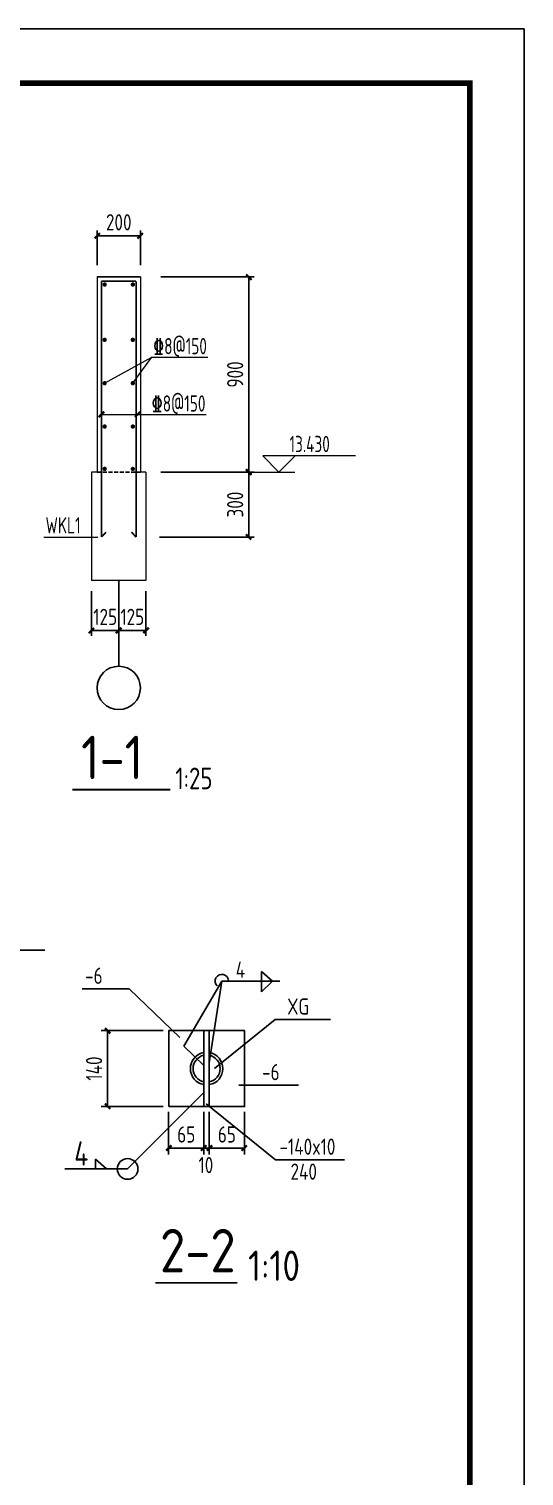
# Model space of a CAD drawing. Header units: millimetres. Extents: x 865490 to 879904, y 39442 to 44891.
# Drawn here: x 871362.1 to 871453.5, y 39777 to 40044 of the extents above; entities that cross this region are included whole.
import ezdxf

# ---------------------------------------------------------------- set-up
doc = ezdxf.new("R2010")
doc.units = ezdxf.units.MM
doc.header["$LTSCALE"] = 1000
doc.header["$MEASUREMENT"] = 0
doc.linetypes.add('DASH', pattern=[0.35, 0.25, -0.1])
for name, color, linetype in [('AXIS', 3, 'Continuous'), ('DIM', 7, 'Continuous'), ('DIM_ELEV', 3, 'Continuous'), ('NUM', 7, 'Continuous'), ('中文', 7, 'Continuous'), ('图形', 7, 'Continuous'), ('层1526', 7, 'Continuous'), ('文字', 7, 'Continuous'), ('板筋', 30, 'Continuous'), ('柱', 2, 'Continuous'), ('柱__纵筋', 1, 'Continuous'), ('焊缝标注', 3, 'Continuous')]:
    doc.layers.add(name, color=color, linetype=linetype)
doc.styles.add('GBHZ', font='gbenor.shx', dxfattribs={"width": 0.9, "bigfont": 'gbcbig.shx'})
doc.dimstyles.new('Y10', dxfattribs={"dimscale": 0, "dimtxt": 3, "dimasz": 0.01, "dimexe": 1.2, "dimexo": 1, "dimgap": 1, "dimtad": 1, "dimdec": 0, "dimlfac": 10, "dimzin": 0, "dimdsep": 46, "dimtxsty": 'GBHZ', "dimblk1": 'DX', "dimblk2": 'DX', "dimsah": 1, "dimcen": 0.09, "dimdle": 1, "dimadec": 0, "dimazin": 0, "dimtfac": 1, "dimtdec": 0, "dimtix": 1, "dimtmove": 2, "dimatfit": 3, "dimldrblk": 'DX', "dimfxl": 0, "dimtolj": 1, "dimtzin": 0, "dimarcsym": 0})
doc.dimstyles.new('Y25', dxfattribs={"dimscale": 0, "dimtxt": 3, "dimasz": 0.01, "dimexe": 1, "dimexo": 2, "dimgap": 1, "dimtad": 1, "dimdec": 0, "dimlfac": 25, "dimzin": 0, "dimdsep": 46, "dimtxsty": 'GBHZ', "dimblk1": 'DX', "dimblk2": 'DX', "dimsah": 1, "dimcen": 0.09, "dimdle": 1, "dimclrt": 3, "dimadec": 0, "dimazin": 0, "dimtfac": 1, "dimtdec": 0, "dimtix": 1, "dimtmove": 2, "dimatfit": 3, "dimldrblk": 'DX', "dimfxl": 0, "dimtolj": 1, "dimtzin": 0, "dimarcsym": 0})

# ---------------------------------------------------------------- blocks, each defined once
blk = doc.blocks.new('DX')
at = {"color": 0, "linetype": 'ByBlock', "const_width": 40}
blk.add_lwpolyline([(-54, -51), (46, 49)], dxfattribs=at)
blk = doc.blocks.new('*D116')
at = {"layer": 'Defpoints', "color": 0, "transparency": 16777216}
for p in [(871376.66, 39859.14), (871387.92, 39859.14, -0.09), (871387.92, 39845.14, -0.09)]:
    blk.add_point(p, dxfattribs=at)
at = {"layer": 'dim', "color": 0, "lineweight": -2, "transparency": 16777216}
for p, q in [((871386.92, 39859.14), (871375.46, 39859.14)), ((871376.66, 39845.15), (871376.66, 39859.13)), ((871386.92, 39845.14), (871375.46, 39845.14))]:
    blk.add_line(p, q, dxfattribs=at)
at = {"layer": 'dim', "color": 0, "lineweight": -2, "transparency": 16777216, "xscale": 0.01, "yscale": 0.01, "zscale": 0.01}
for p, rotation in [((871376.66, 39859.14), 90), ((871376.66, 39845.14), 270)]:
    blk.add_blockref('DX', p, dxfattribs=dict(at, rotation=rotation))
at = {"layer": 'dim', "color": 0, "transparency": 16777216, "insert": (871374.16, 39852.14), "char_height": 3, "attachment_point": 5, "rotation": 90, "style": 'GBHZ'}
blk.add_mtext('\\A1;140', dxfattribs=at)
blk = doc.blocks.new('*D107')
at = {"layer": 'Defpoints', "color": 0, "transparency": 16777216}
for p in [(871387.92, 39845.14, -0.09), (871394.42, 39845.14, -0.09), (871394.42, 39837.48)]:
    blk.add_point(p, dxfattribs=at)
at = {"layer": 'dim', "color": 0, "lineweight": -2, "transparency": 16777216}
for p, q in [((871387.92, 39844.14), (871387.92, 39836.28)), ((871394.42, 39844.14), (871394.42, 39836.28)), ((871387.93, 39837.48), (871394.41, 39837.48))]:
    blk.add_line(p, q, dxfattribs=at)
at = {"layer": 'dim', "color": 0, "lineweight": -2, "transparency": 16777216, "xscale": 0.01, "yscale": 0.01, "zscale": 0.01, "rotation": 180}
blk.add_blockref('DX', (871387.92, 39837.48), dxfattribs=at)
at = {"layer": 'dim', "color": 0, "lineweight": -2, "transparency": 16777216, "xscale": 0.01, "yscale": 0.01, "zscale": 0.01}
blk.add_blockref('DX', (871394.42, 39837.48), dxfattribs=at)
at = {"layer": 'dim', "color": 0, "transparency": 16777216, "insert": (871391.17, 39839.98), "char_height": 3, "attachment_point": 5, "style": 'GBHZ'}
blk.add_mtext('\\A1;65', dxfattribs=at)
blk = doc.blocks.new('*D108')
at = {"layer": 'Defpoints', "color": 0, "transparency": 16777216}
for p in [(871394.42, 39845.14, -0.09), (871395.42, 39845.14, -0.09), (871395.42, 39837.48)]:
    blk.add_point(p, dxfattribs=at)
at = {"layer": 'dim', "color": 0, "lineweight": -2, "transparency": 16777216}
for p, q in [((871394.42, 39844.14), (871394.42, 39836.28)), ((871395.42, 39844.14), (871395.42, 39836.28)), ((871394.41, 39837.48), (871394.4, 39837.48)), ((871394.42, 39837.48), (871395.42, 39837.48)), ((871395.43, 39837.48), (871395.44, 39837.48))]:
    blk.add_line(p, q, dxfattribs=at)
at = {"layer": 'dim', "color": 0, "lineweight": -2, "transparency": 16777216, "xscale": 0.01, "yscale": 0.01, "zscale": 0.01}
blk.add_blockref('DX', (871394.42, 39837.48), dxfattribs=at)
at = {"layer": 'dim', "color": 0, "lineweight": -2, "transparency": 16777216, "xscale": 0.01, "yscale": 0.01, "zscale": 0.01, "rotation": 180}
blk.add_blockref('DX', (871395.42, 39837.48), dxfattribs=at)
at = {"layer": 'dim', "color": 0, "transparency": 16777216, "insert": (871394.79, 39834.33), "char_height": 3, "attachment_point": 5, "style": 'GBHZ'}
blk.add_mtext('\\A1;10', dxfattribs=at)
blk = doc.blocks.new('*D109')
at = {"layer": 'Defpoints', "color": 0, "transparency": 16777216}
for p in [(871395.42, 39845.14, -0.09), (871401.92, 39845.14, -0.09), (871401.92, 39837.48)]:
    blk.add_point(p, dxfattribs=at)
at = {"layer": 'dim', "color": 0, "lineweight": -2, "transparency": 16777216}
for p, q in [((871395.42, 39844.14), (871395.42, 39836.28)), ((871401.92, 39844.14), (871401.92, 39836.28)), ((871395.43, 39837.48), (871401.91, 39837.48))]:
    blk.add_line(p, q, dxfattribs=at)
at = {"layer": 'dim', "color": 0, "lineweight": -2, "transparency": 16777216, "xscale": 0.01, "yscale": 0.01, "zscale": 0.01, "rotation": 180}
blk.add_blockref('DX', (871395.42, 39837.48), dxfattribs=at)
at = {"layer": 'dim', "color": 0, "lineweight": -2, "transparency": 16777216, "xscale": 0.01, "yscale": 0.01, "zscale": 0.01}
blk.add_blockref('DX', (871401.92, 39837.48), dxfattribs=at)
at = {"layer": 'dim', "color": 0, "transparency": 16777216, "insert": (871398.67, 39839.98), "char_height": 3, "attachment_point": 5, "style": 'GBHZ'}
blk.add_mtext('\\A1;65', dxfattribs=at)
blk = doc.blocks.new('*D1183')
at = {"layer": 'Defpoints', "color": 0, "linetype": 'ByBlock', "transparency": 16777216}
for p in [(871384.49, 39998.19), (871402.69, 39998.19), (871384.49, 39962.2)]:
    blk.add_point(p, dxfattribs=at)
at = {"layer": 'dim', "color": 0, "linetype": 'ByBlock', "lineweight": -2, "transparency": 16777216}
for p, q in [((871386.49, 39998.19), (871403.69, 39998.19)), ((871402.69, 39962.21), (871402.69, 39998.18)), ((871386.49, 39962.2), (871403.69, 39962.2))]:
    blk.add_line(p, q, dxfattribs=at)
at = {"layer": 'dim', "color": 0, "linetype": 'ByBlock', "lineweight": -2, "transparency": 16777216, "xscale": 0.01, "yscale": 0.01, "zscale": 0.01}
for p, rotation in [((871402.69, 39998.19), 90), ((871402.69, 39962.2), 270)]:
    blk.add_blockref('DX', p, dxfattribs=dict(at, rotation=rotation))
at = {"layer": 'dim', "color": 3, "linetype": 'ByBlock', "lineweight": 20, "transparency": 16777216, "insert": (871400.19, 39980.2), "char_height": 3, "attachment_point": 5, "rotation": 90, "style": 'GBHZ'}
blk.add_mtext('\\A1;900', dxfattribs=at)
blk = doc.blocks.new('*D1184')
at = {"layer": 'Defpoints', "color": 0, "linetype": 'ByBlock', "transparency": 16777216}
for p in [(871384.49, 39962.2), (871384.21, 39950.2), (871402.69, 39950.2)]:
    blk.add_point(p, dxfattribs=at)
at = {"layer": 'dim', "color": 0, "linetype": 'ByBlock', "lineweight": -2, "transparency": 16777216}
for p, q in [((871386.49, 39962.2), (871403.69, 39962.2)), ((871402.69, 39962.19), (871402.69, 39950.21)), ((871386.21, 39950.2), (871403.69, 39950.2))]:
    blk.add_line(p, q, dxfattribs=at)
at = {"layer": 'dim', "color": 0, "linetype": 'ByBlock', "lineweight": -2, "transparency": 16777216, "xscale": 0.01, "yscale": 0.01, "zscale": 0.01}
for p, rotation in [((871402.69, 39962.2), 90), ((871402.69, 39950.2), 270)]:
    blk.add_blockref('DX', p, dxfattribs=dict(at, rotation=rotation))
at = {"layer": 'dim', "color": 3, "linetype": 'ByBlock', "lineweight": 20, "transparency": 16777216, "insert": (871400.19, 39956.2), "char_height": 3, "attachment_point": 5, "rotation": 90, "style": 'GBHZ'}
blk.add_mtext('\\A1;300', dxfattribs=at)
blk = doc.blocks.new('*D1185')
at = {"layer": 'Defpoints', "color": 0, "linetype": 'ByBlock', "transparency": 16777216}
for p in [(871374.71, 40005.78), (871374.71, 39998.37), (871382.71, 39998.37)]:
    blk.add_point(p, dxfattribs=at)
at = {"layer": 'dim', "color": 0, "linetype": 'ByBlock', "lineweight": -2, "transparency": 16777216}
for p, q in [((871374.71, 40000.37), (871374.71, 40006.78)), ((871382.7, 40005.78), (871374.72, 40005.78)), ((871382.71, 40000.37), (871382.71, 40006.78))]:
    blk.add_line(p, q, dxfattribs=at)
at = {"layer": 'dim', "color": 0, "linetype": 'ByBlock', "lineweight": -2, "transparency": 16777216, "xscale": 0.01, "yscale": 0.01, "zscale": 0.01, "rotation": 180}
blk.add_blockref('DX', (871374.71, 40005.78), dxfattribs=at)
at = {"layer": 'dim', "color": 0, "linetype": 'ByBlock', "lineweight": -2, "transparency": 16777216, "xscale": 0.01, "yscale": 0.01, "zscale": 0.01}
blk.add_blockref('DX', (871382.71, 40005.78), dxfattribs=at)
at = {"layer": 'dim', "color": 3, "linetype": 'ByBlock', "lineweight": 20, "transparency": 16777216, "insert": (871378.71, 40008.28), "char_height": 3, "attachment_point": 5, "style": 'GBHZ'}
blk.add_mtext('\\A1;200', dxfattribs=at)
blk = doc.blocks.new('*D1186')
at = {"layer": 'Defpoints', "color": 0, "linetype": 'ByBlock', "transparency": 16777216}
for p in [(871373.71, 39942.2), (871378.71, 39942.2), (871373.71, 39932.97)]:
    blk.add_point(p, dxfattribs=at)
at = {"layer": 'dim', "color": 0, "linetype": 'ByBlock', "lineweight": -2, "transparency": 16777216}
for p, q in [((871373.71, 39940.2), (871373.71, 39931.97)), ((871378.71, 39940.2), (871378.71, 39931.97)), ((871373.7, 39932.97), (871373.69, 39932.97)), ((871378.71, 39932.97), (871373.71, 39932.97)), ((871378.72, 39932.97), (871378.73, 39932.97))]:
    blk.add_line(p, q, dxfattribs=at)
at = {"layer": 'dim', "color": 0, "linetype": 'ByBlock', "lineweight": -2, "transparency": 16777216, "xscale": 0.01, "yscale": 0.01, "zscale": 0.01}
blk.add_blockref('DX', (871373.71, 39932.97), dxfattribs=at)
at = {"layer": 'dim', "color": 0, "linetype": 'ByBlock', "lineweight": -2, "transparency": 16777216, "xscale": 0.01, "yscale": 0.01, "zscale": 0.01, "rotation": 180}
blk.add_blockref('DX', (871378.71, 39932.97), dxfattribs=at)
at = {"layer": 'dim', "color": 3, "linetype": 'ByBlock', "lineweight": 20, "transparency": 16777216, "insert": (871376.21, 39935.47), "char_height": 3, "attachment_point": 5, "style": 'GBHZ'}
blk.add_mtext('\\A1;125', dxfattribs=at)
blk = doc.blocks.new('*D1187')
at = {"layer": 'Defpoints', "color": 0, "linetype": 'ByBlock', "transparency": 16777216}
for p in [(871378.71, 39942.2), (871383.71, 39942.2), (871383.71, 39932.97)]:
    blk.add_point(p, dxfattribs=at)
at = {"layer": 'dim', "color": 0, "linetype": 'ByBlock', "lineweight": -2, "transparency": 16777216}
for p, q in [((871378.71, 39940.2), (871378.71, 39931.97)), ((871383.71, 39940.2), (871383.71, 39931.97)), ((871378.7, 39932.97), (871378.69, 39932.97)), ((871378.71, 39932.97), (871383.71, 39932.97)), ((871383.72, 39932.97), (871383.73, 39932.97))]:
    blk.add_line(p, q, dxfattribs=at)
at = {"layer": 'dim', "color": 0, "linetype": 'ByBlock', "lineweight": -2, "transparency": 16777216, "xscale": 0.01, "yscale": 0.01, "zscale": 0.01}
blk.add_blockref('DX', (871378.71, 39932.97), dxfattribs=at)
at = {"layer": 'dim', "color": 0, "linetype": 'ByBlock', "lineweight": -2, "transparency": 16777216, "xscale": 0.01, "yscale": 0.01, "zscale": 0.01, "rotation": 180}
blk.add_blockref('DX', (871383.71, 39932.97), dxfattribs=at)
at = {"layer": 'dim', "color": 3, "linetype": 'ByBlock', "lineweight": 20, "transparency": 16777216, "insert": (871381.21, 39935.47), "char_height": 3, "attachment_point": 5, "style": 'GBHZ'}
blk.add_mtext('\\A1;125', dxfattribs=at)

msp = doc.modelspace()

# ---------------------------------------------------------------- linework, layer by layer
at = {"color": 0}
for p, q in [((871453.499, 40043.955), (870612.499, 40043.955)), ((870612.499, 40043.955), (871453.499, 40043.955)), ((871453.499, 40043.955), (871453.499, 39449.955))]:
    msp.add_line(p, q, dxfattribs=at)
at = {"lineweight": 20}
for p, q in [((871376.11, 39978.594), (871384.841, 39983.396)), ((871381.31, 39978.594), (871384.841, 39983.396)), ((871384.841, 39983.396), (871395.144, 39983.396)), ((871375.416, 39972.824), (871394.864, 39972.824)), ((871402.821, 39962.201), (871411.192, 39962.201))]:
    msp.add_line(p, q, dxfattribs=at)
at = {"color": 0, "linetype": 'ByBlock', "lineweight": 20}
msp.add_line((871374.867, 39950.122), (871364.874, 39950.122), dxfattribs=at)
at = {"color": 0, "linetype": 'Continuous'}
msp.add_line((871365.083, 39873.958), (871352.17, 39873.958), dxfattribs=at)
at = {"color": 0, "const_width": 1}
msp.add_lwpolyline([(871443.499, 39459.955), (870637.499, 39459.955), (870637.499, 40033.955), (871443.499, 40033.955)], close=True, dxfattribs=at)
msp.add_circle((871378.71, 39922.372), 4)
at = {"layer": 'AXIS'}
for p, q in [((871378.71, 39942.201), (871378.71, 39926.372)), ((871380.625, 39866.863, -0.091), (871371.973, 39866.863, -0.091)), ((871389.954, 39857.853, -0.088), (871380.625, 39866.863, -0.088)), ((871407.549, 39861.192, -0.088), (871396.365, 39852.137, -0.088)), ((871417.76, 39861.192, -0.088), (871407.549, 39861.192, -0.088)), ((871411.866, 39849.091), (871400.848, 39849.091)), ((871394.84, 39845.605, -0.088), (871407.663, 39835.331, -0.088)), ((871420.365, 39835.331, -0.088), (871407.663, 39835.331, -0.088))]:
    msp.add_line(p, q, dxfattribs=at)
at = {"layer": 'dim'}
msp.add_circle((871380.341, 39833.621, -0.088), 1.911, dxfattribs=at)
for radius, start, end in [(3, 99.59407, 260.40593), (3, 279.59407, 80.40593), (2.5, 101.53696, 258.46304), (2.5, 281.53696, 78.46304)]:
    msp.add_arc((871394.922, 39852.137, -0.088), radius, start, end, dxfattribs=at)
at = {"layer": 'DIM_ELEV', "lineweight": 20}
for p, q in [((871408.278, 39962.201), (871405.278, 39965.201)), ((871422.371, 39965.201), (871405.278, 39965.201)), ((871408.278, 39962.201), (871411.278, 39965.201))]:
    msp.add_line(p, q, dxfattribs=at)
at = {"layer": '中文', "color": 0, "lineweight": 20, "ltscale": 0.8}
for p, q in [((871374.71, 39998.194), (871382.71, 39998.194)), ((871374.71, 39998.194), (871374.71, 39962.201)), ((871382.71, 39998.194), (871374.71, 39998.194)), ((871382.71, 39998.194), (871382.71, 39962.201)), ((871373.71, 39962.201), (871373.71, 39942.201)), ((871374.71, 39962.201), (871373.71, 39962.201)), ((871383.71, 39962.201), (871382.71, 39962.201)), ((871383.71, 39962.201), (871383.71, 39942.201)), ((871383.71, 39942.201), (871373.71, 39942.201))]:
    msp.add_line(p, q, dxfattribs=at)
at = {"layer": '图形', "linetype": 'DASH', "ltscale": 0.003}
msp.add_line((871374.71, 39962.201), (871382.71, 39962.201), dxfattribs=at)
at = {"layer": '文字', "color": 6, "const_width": 0.32}
for points in [[(871370.153, 39903.594), (871388.2, 39903.594)], [(871385.458, 39812.601), (871400.612, 39812.601)]]:
    msp.add_lwpolyline(points, dxfattribs=at)
at = {"layer": '板筋', "color": 2, "lineweight": 20, "const_width": 0.4}
for points in [[(871376.31, 39996.794, -1), (871375.91, 39996.794, -1)], [(871381.11, 39996.794, 1), (871381.51, 39996.794, 1)], [(871376.31, 39986.594, 1), (871375.91, 39986.594, 1)], [(871381.11, 39986.594, -1), (871381.51, 39986.594, -1)], [(871376.31, 39978.594, 1), (871375.91, 39978.594, 1)], [(871381.11, 39978.594, -1), (871381.51, 39978.594, -1)], [(871376.31, 39970.594, 1), (871375.91, 39970.594, 1)], [(871381.11, 39970.594, -1), (871381.51, 39970.594, -1)], [(871376.31, 39962.78, 1), (871375.91, 39962.78, 1)], [(871381.11, 39962.78, -1), (871381.51, 39962.78, -1)]]:
    msp.add_lwpolyline(points, format="xyb", close=True, dxfattribs=at)
at = {"layer": '柱'}
for p, q in [((871394.422, 39859.137, -0.088), (871394.422, 39845.137, -0.088)), ((871395.422, 39859.137, -0.088), (871395.422, 39845.137, -0.088))]:
    msp.add_line(p, q, dxfattribs=at)
at = {"layer": '柱', "elevation": -0.088}
msp.add_lwpolyline([(871387.922, 39845.137), (871401.922, 39845.137), (871401.922, 39859.137), (871387.922, 39859.137)], close=True, dxfattribs=at)
at = {"layer": '柱__纵筋', "lineweight": 20, "const_width": 0.3}
for points in [[(871375.51, 39997.394), (871375.51, 39950.201)], [(871381.91, 39997.394), (871375.51, 39997.394)], [(871381.91, 39997.394), (871381.91, 39950.201)], [(871375.51, 39950.201), (871376.368, 39951.117)], [(871381.91, 39950.201), (871381.053, 39951.117)]]:
    msp.add_lwpolyline(points, dxfattribs=at)
at = {"layer": '焊缝标注'}
for p, q in [((871390.726, 39856.269), (871397.737, 39868.276, -0.088)), ((871397.737, 39868.276, -0.088), (871395.422, 39853.179, -0.088)), ((871408.404, 39868.276, -0.088), (871397.737, 39868.276, -0.088)), ((871405.076, 39870.076, -0.088), (871405.076, 39868.276, -0.088)), ((871405.076, 39870.076, -0.088), (871407.076, 39868.276, -0.088)), ((871405.076, 39866.276, -0.088), (871405.076, 39868.276, -0.088)), ((871405.076, 39866.276, -0.088), (871407.076, 39868.276, -0.088)), ((871394.422, 39852.734), (871390.726, 39856.269)), ((871394.422, 39847.751, -0.088), (871380.341, 39833.621, -0.088)), ((871380.341, 39833.621, -0.088), (871368.783, 39833.621, -0.088)), ((871374.44, 39835.421, -0.088), (871374.44, 39833.621, -0.088)), ((871374.44, 39835.421, -0.088), (871376.44, 39833.621, -0.088))]:
    msp.add_line(p, q, dxfattribs=at)
msp.add_arc((871397.737, 39868.276, -0.088), 1.25, 359.99999, 226.12868, dxfattribs=at)

# ---------------------------------------------------------------- block references
at = {"color": 0, "linetype": 'ByBlock', "lineweight": 20, "xscale": -0.01000000000931322, "yscale": 0.01000000000931323, "zscale": 0.01, "rotation": 89.9999993329893}
for p in [(871375.499, 39972.786), (871382.169, 39972.786)]:
    msp.add_blockref('DX', p, dxfattribs=at)

# ---------------------------------------------------------------- texts
at = {"layer": 'AXIS', "color": 0, "style": 'GBHZ', "width": 0.9}
for s, height, p in [('4', 3, (871400.308, 39868.892, -0.088)), ('-6', 3, (871372.506, 39867.763, -0.091)), ('XG', 3, (871409.795, 39862.092, -0.088)), ('-6', 3, (871405.166, 39849.991)), ('-140x10', 3, (871408.376, 39836.231, -0.088)), ('4', 4.5, (871370.498, 39834.237, -0.088)), ('240', 3, (871410.408, 39831.621, -0.088))]:
    msp.add_text(s, height=height, dxfattribs=at).set_placement(p)
at = {"layer": 'NUM', "lineweight": 20, "style": 'GBHZ', "width": 0.9}
msp.add_text('1:25', height=4, dxfattribs=at).set_placement((871389.144, 39903.675))
at = {"layer": '层1526', "lineweight": 20, "style": 'GBHZ', "width": 0.8}
for s, p in [('%%1328@150', (871385.036, 39983.926)), ('%%1328@150', (871384.771, 39973.354)), ('13.430', (871410.217, 39965.873)), ('WKL1', (871365.204, 39950.876))]:
    msp.add_text(s, height=3, dxfattribs=at).set_placement(p)
at = {"layer": '文字', "color": 6, "style": 'GBHZ'}
for s, height, p in [('1-1', 8, (871371.761, 39905.545)), ('2-2', 8, (871386.321, 39814.553)), ('1:10', 5.6, (871402.572, 39812.96))]:
    msp.add_text(s, height=height, dxfattribs=at).set_placement(p)

# ---------------------------------------------------------------- dimensions: what is measured, and where the dimension line sits
at = {"layer": 'dim', "linetype": 'ByBlock', "lineweight": 20}
for base, p1, p2, picture, middle in [((871374.71, 40005.775), (871382.71, 39998.368), (871374.71, 39998.368), '*D1185', (871378.71, 40008.275)), ((871373.71, 39932.974), (871378.71, 39942.201), (871373.71, 39942.201), '*D1186', (871376.21, 39935.474))]:
    dim = msp.add_linear_dim(base=base, p1=p1, p2=p2, dimstyle='Y25', override={"dimscale": 1}, dxfattribs=at)
    dim.commit()
    dim.dimension.update_dxf_attribs({"geometry": picture, "text_midpoint": middle})
for base, p1, p2, angle, picture, middle in [((871402.686, 39998.194), (871384.493, 39962.201), (871384.493, 39998.194), 90, '*D1183', (871400.186, 39980.198)), ((871402.686, 39950.201), (871384.493, 39962.201), (871384.214, 39950.201), 90, '*D1184', (871400.186, 39956.201)), ((871383.71, 39932.974), (871378.71, 39942.201), (871383.71, 39942.201), 180, '*D1187', (871381.21, 39935.474))]:
    dim = msp.add_linear_dim(base=base, p1=p1, p2=p2, angle=angle, dimstyle='Y25', override={"dimscale": 1}, dxfattribs=at)
    dim.commit()
    dim.dimension.update_dxf_attribs({"geometry": picture, "text_midpoint": middle})
at = {"layer": 'dim', "color": 0}
dim = msp.add_linear_dim(base=(871376.66, 39859.137, -0.001), p1=(871387.922, 39845.137, -0.088), p2=(871387.922, 39859.137, -0.088), angle=90, dimstyle='Y10', override={"dimscale": 1}, dxfattribs=at)
dim.commit()
dim.dimension.update_dxf_attribs({"geometry": '*D116', "text_midpoint": (871374.16, 39852.137, -0.001)})
for base, p1, p2, picture, middle in [((871394.422, 39837.48, -0.001), (871387.922, 39845.137, -0.088), (871394.422, 39845.137, -0.088), '*D107', (871391.172, 39839.98, -0.001)), ((871401.922, 39837.48, -0.001), (871395.422, 39845.137, -0.088), (871401.922, 39845.137, -0.088), '*D109', (871398.672, 39839.98, -0.001))]:
    dim = msp.add_linear_dim(base=base, p1=p1, p2=p2, dimstyle='Y10', override={"dimscale": 1}, dxfattribs=at)
    dim.commit()
    dim.dimension.update_dxf_attribs({"geometry": picture, "text_midpoint": middle})
dim = msp.add_linear_dim(base=(871395.422, 39837.48, -0.001), p1=(871394.422, 39845.137, -0.088), p2=(871395.422, 39845.137, -0.088), dimstyle='Y10', override={"dimscale": 1}, dxfattribs=at)
dim.commit()
dim.dimension.update_dxf_attribs({"geometry": '*D108', "text_midpoint": (871394.791, 39834.333, -0.001), "dimtype": 160})

doc.saveas('drawing.dxf')
